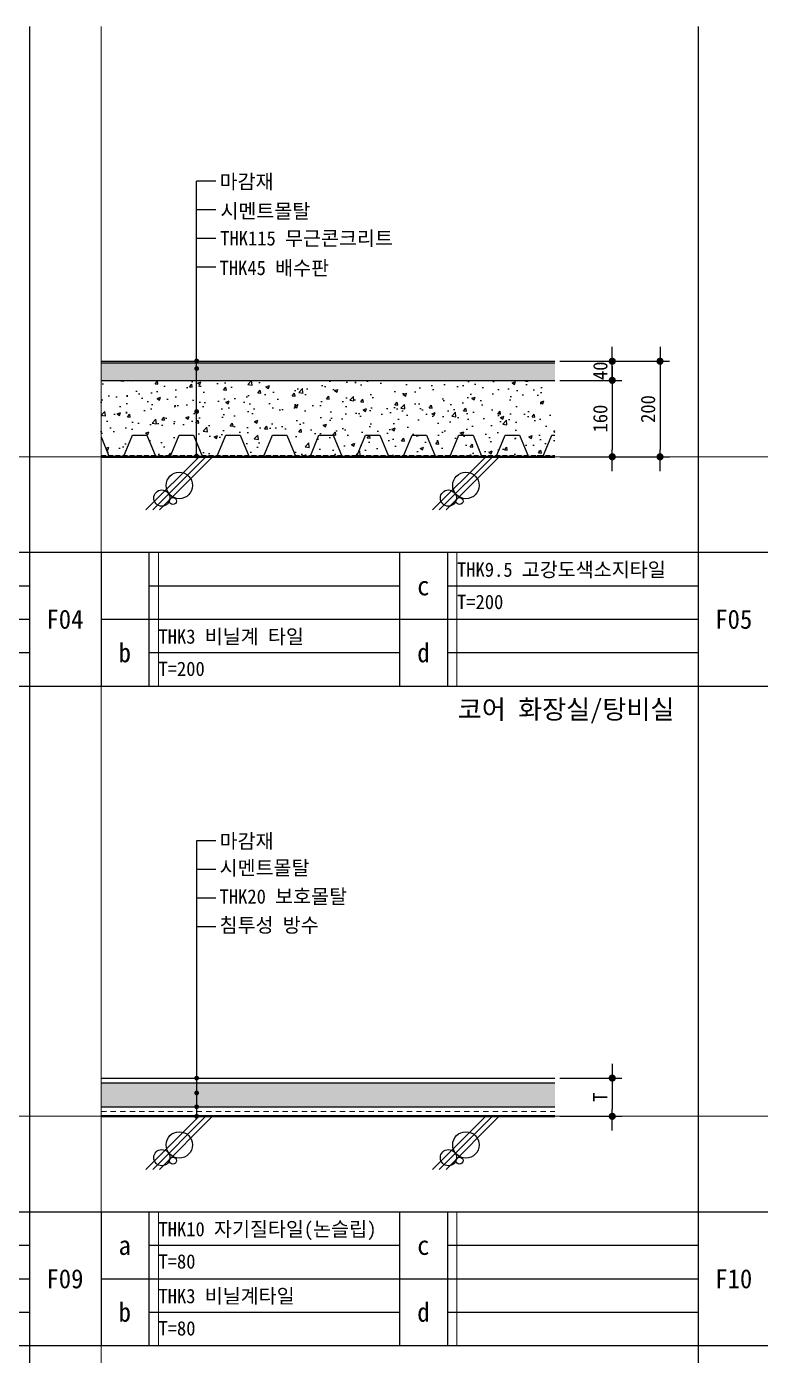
# Model space of a CAD drawing. Header units: millimetres. Extents: x 38 to 24868, y -11128 to 6117.
# Drawn here: x 4580 to 6116, y -8387 to -5606 of the extents above; entities that cross this region are included whole.
import ezdxf
from ezdxf.enums import TextEntityAlignment as Align

# ---------------------------------------------------------------- set-up
doc = ezdxf.new("R2010")
doc.units = ezdxf.units.MM
doc.linetypes.add('DASHED', pattern=[0.75, 0.5, -0.25])
doc.linetypes.add('HID', pattern=[2, 1.1, -0.9])
doc.layers.get('0').update_dxf_attribs({"linetype": 'CONTINUOUS'})
for name, color, linetype, lineweight in [('A-CONC-LIN1', 2, 'CONTINUOUS', 40), ('A-XXXX-TABL', 7, 'CONTINUOUS', 25), ('A-XXXX-TXT1', 3, 'CONTINUOUS', 25), ('A-XXXX-TXT2', 3, 'CONTINUOUS', 25), ('A-XXXX-WAT1', 9, 'HID', 20)]:
    doc.layers.add(name, color=color, linetype=linetype, lineweight=lineweight)
for name, color, linetype in [('A-DIMS', 7, 'CONTINUOUS'), ('A-MKXS-LEAD', 7, 'CONTINUOUS'), ('A-SECT-LIN1', 4, 'CONTINUOUS'), ('A-SECT-LIN2', 8, 'CONTINUOUS'), ('A-XXXX-FIN3', 4, 'CONTINUOUS'), ('A-XXXX-HATC', 8, 'CONTINUOUS')]:
    doc.layers.add(name, color=color, linetype=linetype)
doc.layers.add('A-XXXX-NPLT', color=144, linetype='CONTINUOUS', lineweight=15, plot=False)
doc.styles.add('HY울릉도L', font='')
doc.styles.add('돋움체', font='')
doc.styles.get('HY울릉도L').set_extended_font_data('HYwulM')
doc.styles.get('돋움체').set_extended_font_data('DotumChe')
doc.dimstyles.new('CDIM', dxfattribs={"dimtxt": 3, "dimasz": 1.5, "dimexe": 2, "dimexo": 1, "dimgap": 1, "dimtad": 1, "dimdec": 0, "dimrnd": 0.5, "dimzin": 0, "dimdsep": 32, "dimlunit": 6, "dimtxsty": 'HY울릉도L', "dimblk1": '_CIDOT', "dimblk2": '_CIDOT', "dimsah": 1, "dimcen": 5.5, "dimclrd": 2, "dimclre": 2, "dimclrt": 7, "dimadec": 0, "dimazin": 0, "dimtfac": 1, "dimtdec": 0, "dimtix": 1, "dimtmove": 2, "dimatfit": 1, "dimldrblk": '_CIDOT', "dimfxl": 1, "dimtolj": 1, "dimtzin": 0, "dimlwd": -1, "dimarcsym": 0})

# ---------------------------------------------------------------- blocks, each defined once
blk = doc.blocks.new('table')
at = {"layer": 'A-XXXX-NPLT'}
for p, q in [((2513.2, -794.7), (2513.2, -654.7)), ((2825.7, -794.7), (2825.7, -654.7)), ((2513.2, -1485), (2513.2, -1345)), ((2825.7, -1485), (2825.7, -1345))]:
    blk.add_line(p, q, dxfattribs=at)
at = {"layer": 'A-XXXX-TABL'}
for p, q in [((2378.2, -104.5), (2378.2, -2865.5)), ((3078.2, -104.5), (3078.2, -2865.5)), ((104.5, -654.7), (3778.2, -654.7)), ((2453.2, -654.7), (2453.2, -794.7)), ((2503.2, -654.7), (2503.2, -794.7)), ((2765.7, -654.7), (2765.7, -794.7)), ((2815.7, -654.7), (2815.7, -794.7)), ((2115.7, -689.7), (2378.2, -689.7)), ((2503.2, -689.7), (2765.7, -689.7)), ((2815.7, -689.7), (3078.2, -689.7)), ((1753.2, -724.7), (2378.2, -724.7)), ((2453.2, -724.7), (3078.2, -724.7)), ((2115.7, -759.7), (2378.2, -759.7)), ((2503.2, -759.7), (2765.7, -759.7)), ((2815.7, -759.7), (3078.2, -759.7)), ((104.5, -794.7), (3778.2, -794.7)), ((104.5, -1345), (3778.2, -1345)), ((2453.2, -1345), (2453.2, -1485)), ((2503.2, -1345), (2503.2, -1485)), ((2765.7, -1345), (2765.7, -1485)), ((2815.7, -1345), (2815.7, -1485)), ((2115.7, -1380), (2378.2, -1380)), ((2503.2, -1380), (2765.7, -1380)), ((2815.7, -1380), (3078.2, -1380)), ((1753.2, -1415), (2378.2, -1415)), ((2453.2, -1415), (3078.2, -1415)), ((2115.7, -1450), (2378.2, -1450)), ((2503.2, -1450), (2765.7, -1450)), ((2815.7, -1450), (3078.2, -1450)), ((104.5, -1485), (3778.2, -1485))]:
    blk.add_line(p, q, dxfattribs=at)
blk = doc.blocks.new('_CIDOT')
at = {"color": 0, "linetype": 'ByBlock'}
blk.add_line((2, 0), (-1, 0), dxfattribs=at)
at = {"color": 0, "linetype": 'ByBlock', "const_width": 0.5}
blk.add_lwpolyline([(-0.25, 0, 1), (0.25, 0, 1)], format="xyb", close=True, dxfattribs=at)
blk = doc.blocks.new('*D6')
at = {"layer": 'A-DIMS', "lineweight": -2, "transparency": 16777216}
for p, q in [((5695.6, -6346.3), (5825.6, -6346.3)), ((5695.6, -6506.3), (5825.6, -6506.3))]:
    blk.add_line(p, q, dxfattribs=at)
at = {"layer": 'A-DIMS', "transparency": 16777216}
blk.add_line((5805.6, -6361.3), (5805.6, -6491.3), dxfattribs=at)
at = {"layer": 'A-DIMS', "transparency": 16777216, "xscale": 15, "yscale": 15, "zscale": 15}
for p, rotation in [((5805.6, -6346.3), 90), ((5805.6, -6506.3), 270)]:
    blk.add_blockref('_CIDOT', p, dxfattribs=dict(at, rotation=rotation))
at = {"layer": 'A-DIMS', "color": 3, "transparency": 16777216, "insert": (5780.6, -6426.3), "char_height": 30, "attachment_point": 5, "rotation": 90, "style": '돋움체'}
blk.add_mtext('\\A1;160', dxfattribs=at)
blk = doc.blocks.new('*D10')
at = {"layer": 'A-DIMS', "lineweight": -2, "transparency": 16777216}
for p, q in [((5695.6, -7806.8), (5825.6, -7806.8)), ((5695.6, -7886.8), (5825.6, -7886.8))]:
    blk.add_line(p, q, dxfattribs=at)
at = {"layer": 'A-DIMS', "transparency": 16777216}
blk.add_line((5805.6, -7821.8), (5805.6, -7871.8), dxfattribs=at)
at = {"layer": 'A-DIMS', "transparency": 16777216, "xscale": 15, "yscale": 15, "zscale": 15}
for p, rotation in [((5805.6, -7806.8), 90), ((5805.6, -7886.8), 270)]:
    blk.add_blockref('_CIDOT', p, dxfattribs=dict(at, rotation=rotation))
at = {"layer": 'A-DIMS', "color": 3, "transparency": 16777216, "insert": (5780.6, -7846.8), "char_height": 30, "attachment_point": 5, "rotation": 90, "style": '돋움체'}
blk.add_mtext('\\A1;T', dxfattribs=at)
blk = doc.blocks.new('*D31')
at = {"layer": 'A-DIMS', "lineweight": -2, "transparency": 16777216}
for p, q in [((5695.6, -6306.3), (5925.6, -6306.3)), ((5695.6, -6506.3), (5925.6, -6506.3))]:
    blk.add_line(p, q, dxfattribs=at)
at = {"layer": 'A-DIMS', "transparency": 16777216}
blk.add_line((5905.6, -6321.3), (5905.6, -6491.3), dxfattribs=at)
at = {"layer": 'A-DIMS', "transparency": 16777216, "xscale": 15, "yscale": 15, "zscale": 15}
for p, rotation in [((5905.6, -6306.3), 90), ((5905.6, -6506.3), 270)]:
    blk.add_blockref('_CIDOT', p, dxfattribs=dict(at, rotation=rotation))
at = {"layer": 'A-DIMS', "color": 3, "transparency": 16777216, "insert": (5880.6, -6406.3), "char_height": 30, "attachment_point": 5, "rotation": 90, "style": '돋움체'}
blk.add_mtext('\\A1;200', dxfattribs=at)
blk = doc.blocks.new('*D32')
at = {"layer": 'A-DIMS', "transparency": 16777216}
for p, q in [((5805.6, -6291.3), (5805.6, -6276.3)), ((5805.6, -6346.3), (5805.6, -6306.3)), ((5805.6, -6361.3), (5805.6, -6376.3))]:
    blk.add_line(p, q, dxfattribs=at)
at = {"layer": 'A-DIMS', "lineweight": -2, "transparency": 16777216}
for p, q in [((5695.6, -6306.3), (5825.6, -6306.3)), ((5695.6, -6346.3), (5825.6, -6346.3))]:
    blk.add_line(p, q, dxfattribs=at)
at = {"layer": 'A-DIMS', "transparency": 16777216, "xscale": 15, "yscale": 15, "zscale": 15}
for p, rotation in [((5805.6, -6306.3), 270), ((5805.6, -6346.3), 90)]:
    blk.add_blockref('_CIDOT', p, dxfattribs=dict(at, rotation=rotation))
at = {"layer": 'A-DIMS', "color": 3, "transparency": 16777216, "insert": (5780.6, -6326.3), "char_height": 30, "attachment_point": 5, "rotation": 90, "style": '돋움체'}
blk.add_mtext('\\A1;40', dxfattribs=at)

msp = doc.modelspace()

# ---------------------------------------------------------------- hatches: boundary and pattern name
at = {"layer": 'A-XXXX-HATC'}
h = msp.add_hatch(dxfattribs=at)
h.set_pattern_fill('AR-SAND', color=256, scale=5, style=0)
h.set_pattern_definition([(37.5, (-5883.424, 9610.764), (-0.3149668, 9.634119), [0, -7.6, 0, -8.5, 0, -8.125]), (7.5, (-5883.424, 9610.764), (8.8488835, 14.11073), [0, -4.1, 0, -6.85, 0, -2.625]), (327.5, (-5889.574, 9610.764), (15.5707093, 0.0282953), [0, -2.5, 0, -9, 0, -11.75]), (317.5, (-5889.574, 9610.764), (15.030633, 4.388378), [0, -1.25, 0, -5.9, 0, -6.75])])
h.paths.add_polyline_path([(5685.6, -6309.3), (4735.6, -6309.3), (4735.6, -6346.3), (5685.6, -6346.3)])
at = {"layer": 'A-XXXX-HATC', "linetype": 'DASHED'}
h = msp.add_hatch(dxfattribs=at)
h.set_pattern_fill('AR-CONC', color=256, scale=10, style=0)
h.set_pattern_definition([(50, (-5916.24, 4948.645), (71.72602, -6.27521), [7.5, -82.5]), (355, (-5916.24, 4948.645), (-13.87513, 75.2192), [6, -66]), (100.45144, (-5910.26, 4948.12), (57.85088, 68.944), [6.37402, -70.1142]), (46.1842, (-5916.24, 4968.645), (106.72413, -16.55193), [11.25, -123.75]), (96.6356, (-5907.34, 4967.27), (93.4662, 97.41186), [9.561, -105.1714]), (351.1842, (-5916.24, 4968.65), (93.4662, 97.41186), [9, -99]), (21, (-5906.24, 4963.645), (59.6907, -40.26189), [7.5, -82.5]), (326, (-5906.24, 4963.645), (24.33153, 72.515), [6, -66]), (71.45144, (-5901.264, 4960.29), (84.02224, 32.25312), [6.37402, -70.1142]), (37.5, (-5916.238, 4948.645), (1.215986, 33.289385), [0, -65.2, 0, -67, 0, -66.25]), (7.5, (-5916.24, 4948.645), (26.30695, 39.44117), [0, -38.2, 0, -63.7, 0, -25.25]), (327.5, (-5938.538, 4948.645), (53.382244, -2.255487), [0, -25, 0, -78, 0, -103.5]), (317.5, (-5948.54, 4948.645), (58.31862, 10.0105), [0, -32.5, 0, -51.8, 0, -73.5])])
h.paths.add_polyline_path([(5685.6, -6346.3), (4735.6, -6346.3), (4735.6, -6464.8), (4752.8, -6506.3), (4782.8, -6506.3), (4801.6, -6461.3), (4831.6, -6461.3), (4850.4, -6506.3), (4880.4, -6506.3), (4899.1, -6461.3), (4929.1, -6461.3), (4947.9, -6506.3), (4977.9, -6506.3), (4996.6, -6461.3), (5026.6, -6461.3), (5045.4, -6506.3), (5075.4, -6506.3), (5094.1, -6461.3), (5124.1, -6461.3), (5142.9, -6506.3), (5685.6, -6506.3)])
at = {"layer": 'A-XXXX-HATC'}
h = msp.add_hatch(dxfattribs=at)
h.set_pattern_fill('AR-SAND', color=256, scale=5, style=0)
h.set_pattern_definition([(37.5, (-5883.424, 8103.264), (-0.3149668, 9.634119), [0, -7.6, 0, -8.5, 0, -8.125]), (7.5, (-5883.424, 8103.264), (8.8488835, 14.11073), [0, -4.1, 0, -6.85, 0, -2.625]), (327.5, (-5889.574, 8103.264), (15.5707093, 0.0282953), [0, -2.5, 0, -9, 0, -11.75]), (317.5, (-5889.574, 8103.264), (15.030633, 4.388378), [0, -1.25, 0, -5.9, 0, -6.75])])
h.paths.add_polyline_path([(5685.6, -7816.8), (4735.6, -7816.8), (4735.6, -7866.8), (5685.6, -7866.8)])

# ---------------------------------------------------------------- linework, layer by layer
at = {"layer": 'A-CONC-LIN1'}
for p, q in [((4735.6, -6506.3), (5685.6, -6506.3)), ((4735.6, -7886.8), (5685.6, -7886.8))]:
    msp.add_line(p, q, dxfattribs=at)
at = {"layer": 'A-MKXS-LEAD'}
for p, q in [((4935.6, -6506.3), (4935.6, -5929.5)), ((4975.6, -5929.5), (4935.6, -5929.5)), ((4975.6, -5989.5), (4935.6, -5989.5)), ((4975.6, -6049.5), (4935.6, -6049.5)), ((4975.6, -6109.5), (4935.6, -6109.5)), ((4935.6, -7310), (4935.6, -7886.8)), ((4975.6, -7310), (4935.6, -7310)), ((4975.6, -7370), (4935.6, -7370)), ((4975.6, -7430), (4935.6, -7430)), ((4975.6, -7490), (4935.6, -7490))]:
    msp.add_line(p, q, dxfattribs=at)
at = {"layer": 'A-MKXS-LEAD', "const_width": 5}
for points in [[(4933.1, -6305.6, 1), (4938.1, -6305.6, 1)], [(4933.1, -6321.6, 1), (4938.1, -6321.6, 1)], [(4933.1, -6411.6, 1), (4938.1, -6411.6, 1)], [(4933.1, -6504.7, 1), (4938.1, -6504.7, 1)], [(4933.1, -7806.8, 1), (4938.1, -7806.8, 1)], [(4933.1, -7837.9, 1), (4938.1, -7837.9, 1)], [(4933.1, -7866.8, 1), (4938.1, -7866.8, 1)], [(4933.1, -7886.8, 1), (4938.1, -7886.8, 1)]]:
    msp.add_lwpolyline(points, format="xyb", close=True, dxfattribs=at)
at = {"layer": 'A-SECT-LIN1'}
msp.add_line((4735.6, -7806.8), (5685.6, -7806.8), dxfattribs=at)
at = {"layer": 'A-SECT-LIN2'}
for p, q in [((4735.6, -6306.3), (5685.6, -6306.3)), ((4735.6, -7816.8), (5685.6, -7816.8)), ((4735.6, -7866.8), (5685.6, -7866.8))]:
    msp.add_line(p, q, dxfattribs=at)
for points in [[(4735.6, -6464.8), (4752.8, -6506.3), (4782.8, -6506.3), (4801.6, -6461.3), (4831.6, -6461.3), (4850.4, -6506.3), (4880.4, -6506.3), (4899.1, -6461.3), (4929.1, -6461.3), (4947.9, -6506.3), (4977.9, -6506.3), (4996.6, -6461.3), (5026.6, -6461.3), (5045.4, -6506.3), (5075.4, -6506.3), (5094.1, -6461.3), (5124.1, -6461.3), (5142.9, -6506.3), (5172.9, -6506.3), (5191.6, -6461.3), (5221.6, -6461.3), (5240.4, -6506.3)], [(5240.4, -6506.3), (5270.4, -6506.3), (5289.2, -6461.3), (5319.2, -6461.3), (5337.9, -6506.3)], [(5337.9, -6506.3), (5367.9, -6506.3), (5386.7, -6461.3), (5416.7, -6461.3), (5435.4, -6506.3)], [(5435.4, -6506.3), (5465.4, -6506.3), (5484.2, -6461.3), (5514.2, -6461.3), (5532.9, -6506.3)], [(5532.9, -6506.3), (5562.9, -6506.3), (5581.7, -6461.3), (5611.7, -6461.3), (5630.5, -6506.3)], [(5630.5, -6506.3), (5660.5, -6506.3), (5679.2, -6461.3), (5685.6, -6461.3)]]:
    msp.add_lwpolyline(points, dxfattribs=at)
at = {"layer": 'A-XXXX-FIN3'}
for p, q in [((4735.6, -6309.3), (5685.6, -6309.3)), ((4735.6, -6346.3), (5685.6, -6346.3))]:
    msp.add_line(p, q, dxfattribs=at)
at = {"layer": 'A-XXXX-HATC'}
for p, q in [((4940.8, -6506.3), (4829.5, -6617.6)), ((4955, -6506.3), (4843.6, -6617.6)), ((4969.1, -6506.3), (4857.8, -6617.6)), ((5540.8, -6506.3), (5429.5, -6617.6)), ((5555, -6506.3), (5443.6, -6617.6)), ((5569.1, -6506.3), (5457.8, -6617.6)), ((4940.8, -7886.8), (4829.5, -7998.1)), ((4955, -7886.8), (4843.6, -7998.1)), ((4969.1, -7886.8), (4857.8, -7998.1)), ((5540.8, -7886.8), (5429.5, -7998.1)), ((5555, -7886.8), (5443.6, -7998.1)), ((5569.1, -7886.8), (5457.8, -7998.1))]:
    msp.add_line(p, q, dxfattribs=at)
for centre, radius in [((4899.3, -6566.3), 27.7), ((5499.3, -6566.3), 27.7), ((4862.7, -6592.8), 17), ((4885.8, -6599), 7.36), ((5462.7, -6592.8), 17), ((5485.8, -6599), 7.36), ((4899.3, -7946.8), 27.7), ((5499.3, -7946.8), 27.7), ((4862.7, -7973.3), 17), ((4885.8, -7979.5), 7.36), ((5462.7, -7973.3), 17), ((5485.8, -7979.5), 7.36)]:
    msp.add_circle(centre, radius, dxfattribs=at)
at = {"layer": 'A-XXXX-NPLT'}
for p, q in [((4735.6, -6706.3), (4735.6, -5605.8)), ((385.6, -6506.3), (7385.6, -6506.3)), ((4735.6, -8086.8), (4735.6, -6986.3)), ((385.6, -7886.8), (7385.6, -7886.8)), ((4735.6, -9467.3), (4735.6, -8366.8))]:
    msp.add_line(p, q, dxfattribs=at)
at = {"layer": 'A-XXXX-WAT1', "linetype": 'DASHED', "ltscale": 20}
msp.add_line((4735.6, -6503.3), (5685.6, -6503.3), dxfattribs=at)
at = {"layer": 'A-XXXX-WAT1', "ltscale": 10}
msp.add_line((4735.6, -7876.8), (5685.6, -7876.8), dxfattribs=at)

# ---------------------------------------------------------------- block references
at = {"layer": 'A-XXXX-TABL', "xscale": 2, "yscale": 2, "zscale": 2}
msp.add_blockref('table', (-170.9, -5396.8), dxfattribs=at)

# ---------------------------------------------------------------- texts
at = {"layer": 'A-XXXX-NPLT', "style": '돋움체'}
msp.add_text('코어 화장실/탕비실', height=40, dxfattribs=at).set_placement((5935.6, -7034.7), align=Align.MIDDLE_RIGHT)
at = {"layer": 'A-XXXX-TXT1', "style": '돋움체'}
for s, p in [('F04', (4659.9, -6846.3)), ('F05', (6059.9, -6846.3)), ('F09', (4659.9, -8226.8)), ('F10', (6059.9, -8226.8))]:
    msp.add_text(s, height=40, dxfattribs=at).set_placement(p, align=Align.MIDDLE_CENTER)
at = {"layer": 'A-XXXX-TXT2', "style": '돋움체'}
for s, p in [('마감재', (4983.6, -5945.4)), ('시멘트몰탈', (4985.3, -6007)), ('THK115 무근콘크리트', (4984.9, -6064)), ('THK45 배수판', (4983.6, -6125.9)), ('마감재', (4983.6, -7325.8)), ('시멘트몰탈', (4983.6, -7381.7)), ('THK20 보호몰탈', (4983.6, -7441.7)), ('침투성 방수', (4983.6, -7501.7))]:
    msp.add_text(s, height=30, dxfattribs=at).set_placement(p)
for s, p in [('THK9.5 고강도색소지타일', (5480.6, -6742.5)), ('T=200', (5480.6, -6810.1)), ('THK3 비닐계 타일', (4855.6, -6882.5)), ('T=200', (4855.6, -6950.1)), ('THK10 자기질타일(논슬립)', (4855.6, -8123)), ('T=80', (4855.6, -8190.6)), ('THK3 비닐계타일', (4855.6, -8263)), ('T=80', (4855.6, -8330.6))]:
    msp.add_text(s, height=30, dxfattribs=at).set_placement(p, align=Align.MIDDLE_LEFT)
for s, p in [('c', (5410.1, -6776.3)), ('b', (4785.3, -6916.3)), ('d', (5410.3, -6916.3)), ('a', (4785.1, -8156.8)), ('c', (5410.1, -8156.8)), ('b', (4785.3, -8296.8)), ('d', (5410.3, -8296.8))]:
    msp.add_text(s, height=40, dxfattribs=at).set_placement(p, align=Align.MIDDLE_CENTER)

# ---------------------------------------------------------------- dimensions: what is measured, and where the dimension line sits
at = {"layer": 'A-DIMS'}
for base, p1, p2, picture, middle in [((5905.6, -6506.3), (5685.6, -6306.3), (5685.6, -6506.3), '*D31', (5880.6, -6406.3)), ((5805.6, -6306.3), (5685.6, -6346.3), (5685.6, -6306.3), '*D32', (5780.6, -6326.3)), ((5805.6, -6506.3), (5685.6, -6346.3), (5685.6, -6506.3), '*D6', (5780.6, -6426.3))]:
    dim = msp.add_linear_dim(base=base, p1=p1, p2=p2, angle=90, dimstyle='CDIM', override={"dimscale": 10, "dimtxsty": '돋움체', "dimclrd": 256, "dimclre": 256, "dimclrt": 3}, dxfattribs=at)
    dim.commit()
    dim.dimension.update_dxf_attribs({"geometry": picture, "text_midpoint": middle})
dim = msp.add_linear_dim(base=(5805.6, -7886.8), p1=(5685.6, -7806.8), p2=(5685.6, -7886.8), angle=90, text='T', dimstyle='CDIM', override={"dimscale": 10, "dimtxsty": '돋움체', "dimclrd": 256, "dimclre": 256, "dimclrt": 3}, dxfattribs=at)
dim.commit()
dim.dimension.update_dxf_attribs({"geometry": '*D10', "text_midpoint": (5780.6, -7846.8)})

doc.saveas('drawing.dxf')
